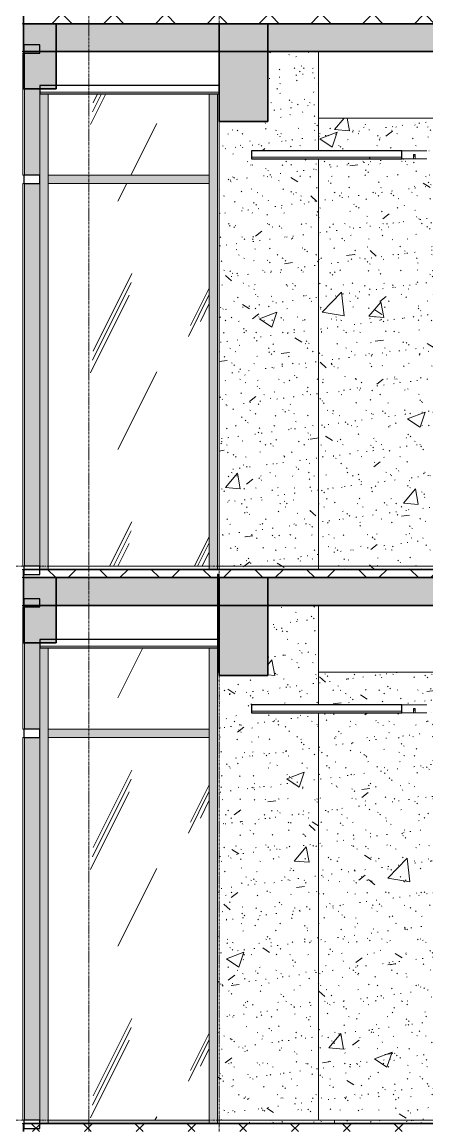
# Model space of a CAD drawing. Header units: millimetres. Extents: x 1240 to 198004, y -7796 to 35300.
# Drawn here: x 150554 to 153041, y 15765 to 22540 of the extents above; entities that cross this region are included whole.
import ezdxf

# ---------------------------------------------------------------- set-up
doc = ezdxf.new("R2010")
doc.units = ezdxf.units.MM
doc.linetypes.add('Centre', pattern=[31.75, 6.35, -4.7625, 15.875, -4.7625])
doc.linetypes.add('Grid Line', pattern=[22.225, 12.7, -3.175, 3.175, -3.175])
for name, color, linetype, lineweight in [('0-2', 50, 'Continuous', 5), ('A-CLNG', 13, 'Continuous', 9), ('A-CLNG-1', 13, 'Continuous', 25), ('A-CLNG-PATT-1', 13, 'Continuous', 9), ('A-FLOR', 192, 'Continuous', 9), ('A-FLOR-1', 10, 'Continuous', 35), ('A-FLOR-2', 7, 'Continuous', 9), ('A-FLOR-3', 192, 'Continuous', 35), ('A-FLOR-LEVL-2', 51, 'Centre', 9), ('A-FLOR-PATT-1', 7, 'Continuous', 9), ('A-FLOR-PATT-3', 8, 'Continuous', 9), ('A-GLAZ-CURT', 52, 'Continuous', 9), ('A-GLAZ-CURT-1', 52, 'Continuous', 18), ('A-GLAZ-CWMG', 51, 'Continuous', 9), ('A-GLAZ-CWMG-1', 51, 'Continuous', 25), ('A-WALL-PATT-4', 111, 'Continuous', 9), ('E-LITE-EQPM', 33, 'Continuous', 9), ('I-WALL', 2, 'Continuous', 9), ('I-WALL-2', 2, 'Continuous', 25), ('S-BEAM-1', 12, 'Continuous', 5), ('S-BEAM-2', 10, 'Continuous', 35), ('S-BEAM-3', 7, 'Continuous', 9), ('S-GRID-1', 1, 'Grid Line', 9)]:
    doc.layers.add(name, color=color, linetype=linetype, lineweight=lineweight)
pattern_1 = [(45, (196301.1, 0), (-159.099, 159.099), []), (135, (196301.1, 0), (-159.099, -159.099), [])]
pattern_2 = [(63.435, (1790.26, 104.33), (-0.001, 1524.001), [532.463, -2875.304]), (63.435, (266.26, 104.33), (-0.001, 1524.001), [532.463, -2875.304]), (63.435, (2519.8, 398.8), (-0.001, 1524.001), [532.463, -2875.304]), (63.435, (995.8, 398.8), (-0.001, 1524.001), [532.463, -2875.304]), (63.435, (2409.4, 294.83), (-0.001, 1524.001), [532.463, -2875.304]), (63.435, (885.4, 294.83), (-0.001, 1524.001), [532.463, -2875.304]), (63.435, (2296.8, 890.1), (-0.001, 1524.001), [258.8, -3148.965]), (63.435, (772.8, 890.1), (-0.001, 1524.001), [258.8, -3148.965]), (63.435, (2223.2, 797.95), (-0.001, 1524.001), [532.463, -2875.304]), (63.435, (699.2, 797.95), (-0.001, 1524.001), [532.463, -2875.304]), (63.435, (2236.2, 864.1), (-0.001, 1524.001), [532.463, -2875.304]), (63.435, (712.2, 864.1), (-0.001, 1524.001), [532.463, -2875.304]), (63.435, (1621.35, 573.94), (-0.001, 1524.001), [532.463, -2875.304]), (63.435, (97.35, 573.94), (-0.001, 1524.001), [532.463, -2875.304]), (63.435, (1634.34, 651.9), (-0.001, 1524.001), [532.463, -2875.304]), (63.435, (110.34, 651.9), (-0.001, 1524.001), [532.463, -2875.304]), (63.435, (1637.84, 708.1), (-0.001, 1524.001), [532.463, -2875.304]), (63.435, (113.84, 708.1), (-0.001, 1524.001), [532.463, -2875.304])]
pattern_3 = [(50, (196301.1, 0), (1093.104, -95.634), [114.3, -1257.3]), (355, (196301.1, 0), (-211.457, 1146.34), [91.44, -1005.84]), (100.451, (196392.2, -8), (881.656, 1050.7), [97.14, -1068.54]), (46.184, (196301.1, 304.8), (1626.475, -252.257), [171.45, -1885.95]), (96.636, (196436.6, 283.8), (1424.416, 1484.565), [145.71, -1602.81]), (351.184, (196301.1, 304.8), (1424.43, 1484.55), [137.16, -1508.76]), (21, (196453.5, 228.6), (909.686, -613.591), [114.3, -1257.3]), (326, (196453.5, 228.6), (370.812, 1105.13), [91.44, -1005.84]), (71.451, (196529.3, 177.5), (1280.503, 491.528), [97.14, -1068.54]), (37.5, (196301.1, 0), (18.5313, 507.3303), [50.292, -943.356, 50.292, -970.788, -1009.65]), (37.5, (196301.1, 0), (18.5313, 507.3303), [-2014.728, 50.292, -959.358]), (7.5, (196301.1, 0), (400.918, 601.0836), [50.292, -531.876, 50.292, -920.496, -384.81]), (7.5, (196301.1, 0), (400.918, 601.0836), [-1552.956, 50.292, -334.518]), (327.5, (195961.25, 0), (813.545, -34.3737), [50.292, -330.708, 50.292, -1138.428, -1577.34]), (327.5, (195961.25, 0), (813.545, -34.3737), [-1569.72, 50.292, -1527.048]), (317.5, (195808.85, 0), (888.775, 152.56), [50.292, -445.008, 50.292, -739.14, -1120.14]), (317.5, (195808.85, 0), (888.775, 152.56), [-1284.732, 50.292, -1069.848])]
pattern_4 = [(37.5, (196301.1, 0), (-4.79953, 146.8239), [5.029, -110.795, 5.029, -124.511, -123.825]), (37.5, (196301.1, 0), (-4.79953, 146.8239), [-245.364, 5.029, -118.796]), (7.5, (196301.1, 0), (134.8574, 215.0472), [5.029, -57.455, 5.029, -99.365, -40.005]), (7.5, (196301.1, 0), (134.8574, 215.0472), [-166.878, 5.029, -34.976]), (327.5, (196207.37, 0), (237.29776, 0.4316), [5.029, -33.071, 5.029, -132.131, -179.07]), (327.5, (196207.37, 0), (237.29776, 0.4316), [-175.26, 5.029, -174.041]), (317.5, (196207.37, 0), (229.0671, 66.8792), [5.029, -14.021, 5.029, -84.887, -102.87]), (317.5, (196207.37, 0), (229.0671, 66.8792), [-108.966, 5.029, -97.841])]
pattern_5 = [(0, (196301.1, 0), (1219.2, 304.8), [50.292, -864.108, 50.292, -864.108, -4876.8]), (0, (196301.1, 0), (1219.2, 304.8), [-1828.8, 50.292, -1778.508, 50.292, -864.108, -2133.6]), (0, (196301.1, 0), (1219.2, 304.8), [-4572, 50.292, -559.308, 50.292, -1473.708]), (120, (196758.3, 152.4), (-873.5645, 903.4582), [50.292, -864.108, 50.292, -864.108, -4876.8]), (120, (196758.3, 152.4), (-873.5645, 903.4582), [-1828.8, 50.292, -1778.508, 50.292, -864.108, -2133.6]), (120, (196758.3, 152.4), (-873.5645, 903.4582), [-4572, 50.292, -559.308, 50.292, -1473.708]), (240, (196910.7, 762), (-345.6355, -1208.2582), [50.292, -864.108, 50.292, -864.108, -4876.8]), (240, (196910.7, 762), (-345.6355, -1208.2582), [-1828.8, 50.292, -1778.508, 50.292, -864.108, -2133.6]), (240, (196910.7, 762), (-345.6355, -1208.2582), [-4572, 50.292, -559.308, 50.292, -1473.708])]

# ---------------------------------------------------------------- blocks, each defined once
blk = doc.blocks.new('NCV_TKTC_KET CAU_rvt-2-TKCS_MẶT ĐỨNG NỘI KHU 2')
at = {"layer": 'A-FLOR-PATT-1'}
for points in [[(-26936.9, 22360), (-26936.9, 22530), (-45737.4, 22530), (-45737.4, 22360), (-27379.4, 22360)], [(-26936.9, 18960), (-26936.9, 19130), (-45737.4, 19130), (-45737.4, 18960), (-27379.4, 18960)]]:
    blk.add_hatch(color=256, dxfattribs=at).paths.add_polyline_path(points)
at = {"layer": 'S-BEAM-1'}
for points in [[(-45537.4, 22130), (-45537.4, 22530), (-45737.4, 22530), (-45737.4, 22130)], [(-44536.9, 21930), (-44236.9, 21930), (-44236.9, 22530), (-44536.9, 22530)], [(-45737.4, 18730), (-45537.4, 18730), (-45537.4, 19130), (-45737.4, 19130), (-45737.4, 18956)], [(-44236.9, 18530), (-44236.9, 19130), (-44536.9, 19130), (-44536.9, 18530)]]:
    blk.add_hatch(color=256, dxfattribs=at).paths.add_polyline_path(points)
at = {"layer": 'A-FLOR-1'}
for p, q in [((-26936.9, 22530), (-45737.4, 22530)), ((-45737.4, 22530), (-45737.4, 22360)), ((-45737.4, 22360), (-26936.9, 22360)), ((-26936.9, 19130), (-45737.4, 19130)), ((-45737.4, 19130), (-45737.4, 18960)), ((-45737.4, 18960), (-26936.9, 18960))]:
    blk.add_line(p, q, dxfattribs=at)
at = {"layer": 'A-FLOR-2'}
for p, q in [((-45747, 22530), (-45737.4, 22530)), ((-45737.4, 22360), (-45747, 22360)), ((-45747, 19130), (-45737.4, 19130)), ((-45737.4, 18960), (-45747, 18960))]:
    blk.add_line(p, q, dxfattribs=at)
at = {"layer": 'S-BEAM-2'}
for p, q in [((-45537.4, 22530), (-45737.4, 22530)), ((-45737.4, 22530), (-45737.4, 22130)), ((-45537.4, 22130), (-45537.4, 22530)), ((-44236.9, 22530), (-44536.9, 22530)), ((-44536.9, 22530), (-44536.9, 21930)), ((-44236.9, 21930), (-44236.9, 22530)), ((-45737.4, 22130), (-45537.4, 22130)), ((-44536.9, 21930), (-44236.9, 21930)), ((-45537.4, 19130), (-45737.4, 19130)), ((-45737.4, 19130), (-45737.4, 18730)), ((-45537.4, 18730), (-45537.4, 19130)), ((-44236.9, 19130), (-44536.9, 19130)), ((-44536.9, 19130), (-44536.9, 18530)), ((-44236.9, 18530), (-44236.9, 19130)), ((-45737.4, 18730), (-45537.4, 18730)), ((-44536.9, 18530), (-44236.9, 18530))]:
    blk.add_line(p, q, dxfattribs=at)
at = {"layer": 'S-BEAM-3'}
for p, q in [((-40546.9, 21950), (-43926.9, 21950)), ((-40546.9, 18550), (-43926.9, 18550))]:
    blk.add_line(p, q, dxfattribs=at)
blk = doc.blocks.new('System Panel - Glazed-1838995-TKCS_MẶT ĐỨNG NỘI KHU 2')
at = {"layer": 'A-GLAZ-CURT-1'}
for p, q in [((-45731, 7950), (-45743, 7950)), ((-45743, 7950), (-45743, 5600)), ((-45731, 5600), (-45731, 7950)), ((-45743, 5600), (-45731, 5600))]:
    blk.add_line(p, q, dxfattribs=at)
blk = doc.blocks.new('System Panel - Glazed-1838997-TKCS_MẶT ĐỨNG NỘI KHU 2')
at = {"layer": 'A-GLAZ-CURT-1'}
for p, q in [((-45731, 8750), (-45743, 8750)), ((-45743, 8750), (-45743, 8000)), ((-45731, 8000), (-45731, 8750)), ((-45743, 8000), (-45731, 8000))]:
    blk.add_line(p, q, dxfattribs=at)
blk = doc.blocks.new('Rectangular Mullion - 50 x 100mm-1838988-TKCS_MẶT ĐỨNG NỘI KHU 2')
at = {"layer": 'A-GLAZ-CWMG-1'}
for p, q in [((-45637, 8800), (-45737, 8800)), ((-45737, 8800), (-45737, 8750)), ((-45737, 8750), (-45637, 8750)), ((-45637, 8750), (-45637, 8800))]:
    blk.add_line(p, q, dxfattribs=at)
blk = doc.blocks.new('Rectangular Mullion - 50 x 100mm-1838989-TKCS_MẶT ĐỨNG NỘI KHU 2')
at = {"layer": 'A-GLAZ-CWMG-1'}
for p, q in [((-45637, 9000), (-45737, 9000)), ((-45737, 9000), (-45737, 8950)), ((-45737, 8950), (-45637, 8950)), ((-45637, 8950), (-45637, 9000))]:
    blk.add_line(p, q, dxfattribs=at)
blk = doc.blocks.new('Rectangular Mullion - 50 x 100mm-1838991-TKCS_MẶT ĐỨNG NỘI KHU 2')
at = {"layer": 'A-GLAZ-CWMG-1'}
for p, q in [((-45637, 8000), (-45737, 8000)), ((-45737, 8000), (-45737, 7950)), ((-45637, 7950), (-45637, 8000)), ((-45737, 7950), (-45637, 7950))]:
    blk.add_line(p, q, dxfattribs=at)
blk = doc.blocks.new('Rectangular Mullion - 50 x 100mm-V376-TKCS_MẶT ĐỨNG NỘI KHU 2')
at = {"layer": 'A-GLAZ-CWMG'}
blk.add_hatch(color=256, dxfattribs=at).paths.add_polyline_path([(-45637, 9000), (-45637, 11350), (-45731, 11350), (-45731, 9000)])
blk.add_line((-45637, 11350), (-45637, 9000), dxfattribs=at)
blk = doc.blocks.new('Rectangular Mullion - 50 x 100mm-1838994-TKCS_MẶT ĐỨNG NỘI KHU 2')
at = {"layer": 'A-GLAZ-CWMG'}
blk.add_hatch(color=256, dxfattribs=at).paths.add_polyline_path([(-45637, 8000), (-45637.4, 8530), (-45731, 8530), (-45731, 8000), (-45637.4, 8000)])
blk.add_line((-45637, 8500), (-45637, 8000), dxfattribs=at)
blk = doc.blocks.new('System Panel - Glazed-V434-TKCS_MẶT ĐỨNG NỘI KHU 2')
at = {"layer": 'A-GLAZ-CURT'}
h = blk.add_hatch(dxfattribs=at)
h.set_pattern_fill('FP_36', color=256, style=0, pattern_type=2)
h.set_pattern_definition(pattern_2)
h.paths.add_polyline_path([(-44596.9, 15800), (-44596.9, 18150), (-45587.4, 18150), (-45587.4, 15800), (-45293.3, 15800)])
blk = doc.blocks.new('System Panel - Glazed-V435-TKCS_MẶT ĐỨNG NỘI KHU 2')
at = {"layer": 'A-GLAZ-CURT'}
h = blk.add_hatch(dxfattribs=at)
h.set_pattern_fill('FP_36', color=256, style=0, pattern_type=2)
h.set_pattern_definition(pattern_2)
h.paths.add_polyline_path([(-44596.9, 18200), (-44596.9, 18700), (-45587.4, 18700), (-45587.4, 18200), (-45293.3, 18200)])
blk = doc.blocks.new('Rectangular Mullion - 50 x 100mm-1903586-TKCS_MẶT ĐỨNG NỘI KHU 2')
at = {"layer": 'A-GLAZ-CWMG'}
blk.add_hatch(color=256, dxfattribs=at).paths.add_polyline_path([(-45587.4, 8980), (-44596.9, 8980), (-44596.9, 9000), (-45587.4, 9000)])
for p, q in [((-45587.4, 8980), (-45587.4, 9000)), ((-45587.4, 9000), (-44596.9, 9000)), ((-44596.9, 9000), (-44596.9, 8980))]:
    blk.add_line(p, q, dxfattribs=at)
blk = doc.blocks.new('Rectangular Mullion - 50 x 100mm-V377-TKCS_MẶT ĐỨNG NỘI KHU 2')
at = {"layer": 'A-GLAZ-CWMG'}
blk.add_hatch(color=256, dxfattribs=at).paths.add_polyline_path([(-45637, 8980), (-45587.4, 8980), (-45587.4, 11375), (-45637, 11375), (-45637, 9000)])
blk.add_line((-45587.4, 11375), (-45587.4, 8980), dxfattribs=at)
blk = doc.blocks.new('Rectangular Mullion - 50 x 100mm-V378-TKCS_MẶT ĐỨNG NỘI KHU 2')
at = {"layer": 'A-GLAZ-CWMG'}
blk.add_hatch(color=256, dxfattribs=at).paths.add_polyline_path([(-45587.4, 11375), (-45587.4, 11900), (-45637, 11900), (-45637, 11375)])
blk.add_line((-45587.4, 11900), (-45587.4, 11375), dxfattribs=at)
blk = doc.blocks.new('Rectangular Mullion - 50 x 100mm-V379-TKCS_MẶT ĐỨNG NỘI KHU 2')
at = {"layer": 'A-GLAZ-CWMG'}
blk.add_hatch(color=256, dxfattribs=at).paths.add_polyline_path([(-44546.9, 11375), (-44546.9, 11900), (-44596.9, 11900), (-44596.9, 11375)])
blk.add_line((-44596.9, 11375), (-44596.9, 11900), dxfattribs=at)
blk = doc.blocks.new('Rectangular Mullion - 50 x 100mm-V380-TKCS_MẶT ĐỨNG NỘI KHU 2')
at = {"layer": 'A-GLAZ-CWMG'}
blk.add_hatch(color=256, dxfattribs=at).paths.add_polyline_path([(-44596.9, 8980), (-44546.9, 8980), (-44546.9, 11375), (-44596.9, 11375), (-44596.9, 9000)])
blk.add_line((-44596.9, 8980), (-44596.9, 11375), dxfattribs=at)
blk = doc.blocks.new('Rectangular Mullion - 50 x 100mm-1903587-TKCS_MẶT ĐỨNG NỘI KHU 2')
at = {"layer": 'A-GLAZ-CWMG'}
blk.add_hatch(color=256, dxfattribs=at).paths.add_polyline_path([(-45587.4, 11350), (-44596.9, 11350), (-44596.9, 11400), (-45587.4, 11400)])
for p, q in [((-45587.4, 11350), (-45587.4, 11400)), ((-44596.9, 11400), (-45587.4, 11400)), ((-44596.9, 11400), (-44596.9, 11350)), ((-44596.9, 11350), (-45587.4, 11350))]:
    blk.add_line(p, q, dxfattribs=at)
blk = doc.blocks.new('LIC_06-ĐÈN LED TRÒN DOWNLIGHT_ P_18W - LIC_06-ĐÈN LED TRÒN DOWNLIGHT_ P_18W - ÁNH SÁNG 6000K-1339139-TKCS_MẶT ĐỨNG NỘI KHU 2')
at = {"layer": 'E-LITE-EQPM'}
for p, q in [((-34532.4, 8128), (-34542.4, 8128)), ((-34532.4, 8128), (-34542.4, 8128)), ((-34542.4, 8127.4), (-34542.4, 8127.9)), ((-34542.4, 8127.2), (-34542.4, 8127.4)), ((-34542.4, 8119), (-34542.4, 8127.2)), ((-34532.4, 8127.2), (-34542.4, 8127.2)), ((-34542.4, 8116), (-34542.4, 8119)), ((-34532.4, 8119), (-34542.4, 8119)), ((-34542.4, 8100), (-34542.4, 8116)), ((-34532.4, 8116), (-34542.4, 8116)), ((-34532.4, 8100), (-34542.4, 8100)), ((-34532.4, 8127.9), (-34532.4, 8127.4)), ((-34532.4, 8127.4), (-34532.4, 8127.2)), ((-34532.4, 8127.2), (-34532.4, 8119)), ((-34532.4, 8119), (-34532.4, 8116)), ((-34532.4, 8116), (-34532.4, 8100))]:
    blk.add_line(p, q, dxfattribs=at)
blk = doc.blocks.new('System Panel - Glazed-V488-TKCS_MẶT ĐỨNG NỘI KHU 2')
at = {"layer": 'A-GLAZ-CURT'}
h = blk.add_hatch(dxfattribs=at)
h.set_pattern_fill('FP_36', color=256, style=0, pattern_type=2)
h.set_pattern_definition(pattern_2)
h.paths.add_polyline_path([(-44596.9, 19200), (-44596.9, 21550), (-45587.4, 21550), (-45587.4, 19200), (-45293.3, 19200)])
blk.add_line((-45587.4, 19200), (-44596.9, 19200), dxfattribs=at)
blk = doc.blocks.new('System Panel - Glazed-V489-TKCS_MẶT ĐỨNG NỘI KHU 2')
at = {"layer": 'A-GLAZ-CURT'}
h = blk.add_hatch(dxfattribs=at)
h.set_pattern_fill('FP_43', color=256, style=0, pattern_type=2)
h.set_pattern_definition([(63.435, (1790.26, 104.33), (-0.001, 1524.001), [532.463, -2875.304]), (63.435, (266.26, 104.33), (-0.001, 1524.001), [532.463, -2875.304]), (63.435, (2519.8, 398.8), (-0.001, 1524.001), [532.463, -2875.304]), (63.435, (995.8, 398.8), (-0.001, 1524.001), [532.463, -2875.304]), (63.435, (2409.4, 294.83), (-0.001, 1524.001), [532.463, -2875.304]), (63.435, (885.4, 294.83), (-0.001, 1524.001), [532.463, -2875.304]), (63.435, (2296.8, 890.1), (-0.001, 1524.001), [258.8, -3148.965]), (63.435, (772.8, 890.1), (-0.001, 1524.001), [258.8, -3148.965]), (63.435, (2223.2, 797.95), (-0.001, 1524.001), [532.463, -2875.304]), (63.435, (699.2, 797.95), (-0.001, 1524.001), [532.463, -2875.304]), (63.435, (2236.2, 864.1), (-0.001, 1524.001), [532.463, -2875.304]), (63.435, (712.2, 864.1), (-0.001, 1524.001), [532.463, -2875.304]), (63.435, (1621.35, 573.94), (-0.001, 1524.001), [532.463, -2875.304]), (63.435, (97.35, 573.94), (-0.001, 1524.001), [532.463, -2875.304]), (63.435, (1634.34, 651.9), (-0.001, 1524.001), [532.463, -2875.304]), (63.435, (110.34, 651.9), (-0.001, 1524.001), [532.463, -2875.304]), (63.435, (1637.84, 708.1), (-0.001, 1524.001), [532.463, -2875.304]), (63.435, (113.84, 708.1), (-0.001, 1524.001), [532.463, -2875.304])])
h.paths.add_polyline_path([(-44596.9, 21600), (-44596.9, 22100), (-45587.4, 22100), (-45587.4, 21600), (-45293.3, 21600)])
blk = doc.blocks.new('Rectangular Mullion - 50 x 100mm-1901972-TKCS_MẶT ĐỨNG NỘI KHU 2')
at = {"layer": 'A-GLAZ-CWMG'}
blk.add_hatch(color=256, dxfattribs=at).paths.add_polyline_path([(-44546.9, 7975), (-44546.9, 8500), (-44596.9, 8500), (-44596.9, 7975)])
for p, q in [((-44596.9, 7975), (-44596.9, 8500)), ((-44546.9, 7975), (-44546.9, 8500))]:
    blk.add_line(p, q, dxfattribs=at)
blk = doc.blocks.new('Rectangular Mullion - 50 x 100mm-1286811-TKCS_MẶT ĐỨNG NỘI KHU 2')
at = {"layer": 'A-GLAZ-CWMG'}
blk.add_hatch(color=256, dxfattribs=at).paths.add_polyline_path([(-44546.9, 5580), (-44546.9, 7975), (-44596.9, 7975), (-44596.9, 5580)])
for p, q in [((-44596.9, 5580), (-44596.9, 7975)), ((-44546.9, 5580), (-44546.9, 7975))]:
    blk.add_line(p, q, dxfattribs=at)

msp = doc.modelspace()

# ---------------------------------------------------------------- hatches: boundary and pattern name
at = {"layer": 'A-CLNG-PATT-1'}
h = msp.add_hatch(dxfattribs=at)
h.set_pattern_fill('FP_45', color=256, style=0, pattern_type=2)
h.set_pattern_definition(pattern_5)
h.paths.add_polyline_path([(168921.7, 21700), (169164.2, 21700), (169164.2, 21710), (161841.2, 21710), (161841.2, 21700), (167642.1, 21700)])
h.paths.add_polyline_path([(153041.2, 21700), (155086.3, 21700), (155086.3, 21710), (153041.2, 21710)])
h.paths.add_polyline_path([(152287.3, 21700), (152886.3, 21700), (152886.3, 21710), (151964.1, 21710), (151964.1, 21700)])
h.paths.add_polyline_path([(155241.2, 21700), (157286.3, 21700), (157286.3, 21710), (155241.2, 21710)])
h.paths.add_polyline_path([(157441.2, 21700), (159486.3, 21700), (159486.3, 21710), (157441.2, 21710)])
h.paths.add_polyline_path([(161564.2, 21700), (161686.3, 21700), (161686.3, 21710), (159641.2, 21710), (159641.2, 21700), (161244.3, 21700)])
h = msp.add_hatch(dxfattribs=at)
h.set_pattern_fill('FP_45', color=256, style=0, pattern_type=2)
h.set_pattern_definition(pattern_5)
h.paths.add_polyline_path([(151964.1, 18300), (152886.3, 18300), (152886.3, 18310), (151964.1, 18310)])
h.paths.add_polyline_path([(169164.2, 18300), (169164.2, 18310), (161841.2, 18310), (161841.2, 18300), (168921.7, 18300)])
h.paths.add_polyline_path([(155086.3, 18300), (155086.3, 18310), (153041.2, 18310), (153041.2, 18300), (154846.5, 18300)])
h.paths.add_polyline_path([(155241.2, 18300), (157286.3, 18300), (157286.3, 18310), (155241.2, 18310)])
h.paths.add_polyline_path([(157441.2, 18300), (159486.3, 18300), (159486.3, 18310), (157441.2, 18310)])
h.paths.add_polyline_path([(159641.2, 18300), (161686.3, 18300), (161686.3, 18310), (159641.2, 18310)])
at = {"layer": 'A-FLOR-PATT-3'}
h = msp.add_hatch(dxfattribs=at)
h.set_pattern_fill('FP_42', color=256, style=0, pattern_type=2)
h.set_pattern_definition(pattern_1)
h.paths.add_polyline_path([(169164.2, 22530), (169164.2, 22580), (150563.7, 22580), (150563.7, 22530), (168921.7, 22530)])
h = msp.add_hatch(dxfattribs=at)
h.set_pattern_fill('FP_42', color=256, style=0, pattern_type=2)
h.set_pattern_definition(pattern_1)
h.paths.add_polyline_path([(169164.2, 19130), (169164.2, 19180), (150563.7, 19180), (150563.7, 19130), (168921.7, 19130)])
h = msp.add_hatch(dxfattribs=at)
h.set_pattern_fill('FP_42', color=256, style=0, pattern_type=2)
h.set_pattern_definition(pattern_1)
h.paths.add_polyline_path([(169164.2, 15730), (169164.2, 15780), (150563.7, 15780), (150563.7, 15730), (168921.7, 15730)])
at = {"layer": 'A-WALL-PATT-4'}
h = msp.add_hatch(dxfattribs=at)
h.set_pattern_fill('FP_38', color=256, style=0, pattern_type=2)
h.set_pattern_definition(pattern_3)
h.paths.add_polyline_path([(152287.3, 19200), (152364.2, 19200), (152364.2, 21700), (151964.1, 21700), (151964.1, 21750), (152364.2, 21750), (152364.2, 22360), (152064.2, 22360), (152064.2, 21930), (151764.2, 21930), (151764.2, 19200)])
h.paths.add_polyline_path([(151764.2, 22580), (152364.2, 22580), (152364.2, 22600), (151764.2, 22600)])
h = msp.add_hatch(dxfattribs=at)
h.set_pattern_fill('FP_39', color=256, style=0, pattern_type=2)
h.set_pattern_definition(pattern_4)
h.paths.add_polyline_path([(152287.3, 19200), (152364.2, 19200), (152364.2, 21700), (151964.1, 21700), (151964.1, 21750), (152364.2, 21750), (152364.2, 22360), (152064.2, 22360), (152064.2, 21930), (151764.2, 21930), (151764.2, 19200)])
h.paths.add_polyline_path([(151764.2, 22580), (152364.2, 22580), (152364.2, 22600), (151764.2, 22600)])
h = msp.add_hatch(dxfattribs=at)
h.set_pattern_fill('FP_38', color=256, style=0, pattern_type=2)
h.set_pattern_definition(pattern_3)
h.paths.add_polyline_path([(152364.2, 19200), (152374.2, 19200), (152374.2, 21700), (152364.2, 21700), (152364.2, 21223.7)])
h.paths.add_polyline_path([(152374.2, 21750), (152374.2, 22360), (152364.2, 22360), (152364.2, 21750)])
h.paths.add_polyline_path([(152364.2, 22580), (152374.2, 22580), (152374.2, 22600), (152364.2, 22600)])
h = msp.add_hatch(dxfattribs=at)
h.set_pattern_fill('FP_39', color=256, style=0, pattern_type=2)
h.set_pattern_definition(pattern_4)
h.paths.add_polyline_path([(152364.2, 19200), (152374.2, 19200), (152374.2, 21700), (152364.2, 21700), (152364.2, 21223.7)])
h.paths.add_polyline_path([(152374.2, 21750), (152374.2, 22360), (152364.2, 22360), (152364.2, 21750)])
h.paths.add_polyline_path([(152364.2, 22580), (152374.2, 22580), (152374.2, 22600), (152364.2, 22600)])
h = msp.add_hatch(dxfattribs=at)
h.set_pattern_fill('FP_40', color=256, style=0, pattern_type=2)
h.set_pattern_definition(pattern_3)
h.paths.add_polyline_path([(154846.5, 19200), (155754.2, 19200), (155754.2, 21700), (155241.2, 21700), (155241.2, 21750), (155754.2, 21750), (155754.2, 21950), (152374.2, 21950), (152374.2, 21750), (152886.3, 21750), (152886.3, 21700), (152374.2, 21700), (152374.2, 19200)])
h.paths.add_polyline_path([(153036.6, 21700), (152886.3, 21700), (152886.3, 21750), (153041.1, 21750), (153041.1, 21700)])
h.paths.add_polyline_path([(154859.5, 21700), (153041.2, 21700), (153041.2, 21750), (155086.3, 21750), (155086.3, 21700)])
h.paths.add_polyline_path([(155090.9, 21700), (155086.3, 21700), (155086.3, 21750), (155241.1, 21750), (155241.1, 21700), (155099.7, 21700)])
h.paths.add_polyline_path([(152374.2, 22580), (155754.2, 22580), (155754.2, 22600), (152374.2, 22600)])
h = msp.add_hatch(dxfattribs=at)
h.set_pattern_fill('FP_41', color=256, style=0, pattern_type=2)
h.set_pattern_definition(pattern_4)
h.paths.add_polyline_path([(154846.5, 19200), (155754.2, 19200), (155754.2, 21700), (155241.2, 21700), (155241.2, 21750), (155754.2, 21750), (155754.2, 21950), (152374.2, 21950), (152374.2, 21750), (152886.3, 21750), (152886.3, 21700), (152374.2, 21700), (152374.2, 19200)])
h.paths.add_polyline_path([(153036.6, 21700), (152886.3, 21700), (152886.3, 21750), (153041.1, 21750), (153041.1, 21700)])
h.paths.add_polyline_path([(154859.5, 21700), (153041.2, 21700), (153041.2, 21750), (155086.3, 21750), (155086.3, 21700)])
h.paths.add_polyline_path([(155090.9, 21700), (155086.3, 21700), (155086.3, 21750), (155241.1, 21750), (155241.1, 21700), (155099.7, 21700)])
h.paths.add_polyline_path([(152374.2, 22580), (155754.2, 22580), (155754.2, 22600), (152374.2, 22600)])
h = msp.add_hatch(dxfattribs=at)
h.set_pattern_fill('FP_38', color=256, style=0, pattern_type=2)
h.set_pattern_definition(pattern_3)
h.paths.add_polyline_path([(152287.3, 15800), (152364.2, 15800), (152364.2, 18300), (151964.1, 18300), (151964.1, 18350), (152364.2, 18350), (152364.2, 18960), (152064.2, 18960), (152064.2, 18530), (151764.2, 18530), (151764.2, 15800)])
h.paths.add_polyline_path([(151764.2, 19180), (152364.2, 19180), (152364.2, 19200), (151764.2, 19200)])
h = msp.add_hatch(dxfattribs=at)
h.set_pattern_fill('FP_39', color=256, style=0, pattern_type=2)
h.set_pattern_definition(pattern_4)
h.paths.add_polyline_path([(152287.3, 15800), (152364.2, 15800), (152364.2, 18300), (151964.1, 18300), (151964.1, 18350), (152364.2, 18350), (152364.2, 18960), (152064.2, 18960), (152064.2, 18530), (151764.2, 18530), (151764.2, 15800)])
h.paths.add_polyline_path([(151764.2, 19180), (152364.2, 19180), (152364.2, 19200), (151764.2, 19200)])
h = msp.add_hatch(dxfattribs=at)
h.set_pattern_fill('FP_38', color=256, style=0, pattern_type=2)
h.set_pattern_definition(pattern_3)
h.paths.add_polyline_path([(152364.2, 15800), (152374.2, 15800), (152374.2, 18300), (152364.2, 18300), (152364.2, 16688.3)])
h.paths.add_polyline_path([(152374.2, 18350), (152374.2, 18960), (152364.2, 18960), (152364.2, 18350)])
h.paths.add_polyline_path([(152364.2, 19180), (152374.2, 19180), (152374.2, 19200), (152364.2, 19200)])
h = msp.add_hatch(dxfattribs=at)
h.set_pattern_fill('FP_39', color=256, style=0, pattern_type=2)
h.set_pattern_definition(pattern_4)
h.paths.add_polyline_path([(152364.2, 15800), (152374.2, 15800), (152374.2, 18300), (152364.2, 18300), (152364.2, 16688.3)])
h.paths.add_polyline_path([(152374.2, 18350), (152374.2, 18960), (152364.2, 18960), (152364.2, 18350)])
h.paths.add_polyline_path([(152364.2, 19180), (152374.2, 19180), (152374.2, 19200), (152364.2, 19200)])
h = msp.add_hatch(dxfattribs=at)
h.set_pattern_fill('FP_40', color=256, style=0, pattern_type=2)
h.set_pattern_definition(pattern_3)
h.paths.add_polyline_path([(152464.1, 15800), (155754.2, 15800), (155754.2, 18300), (155241.2, 18300), (155241.2, 18350), (155754.2, 18350), (155754.2, 18550), (152374.2, 18550), (152374.2, 18350), (152886.3, 18350), (152886.3, 18300), (152374.2, 18300), (152374.2, 15800)])
h.paths.add_polyline_path([(152912.1, 18300), (152886.3, 18300), (152886.3, 18350), (153041.1, 18350), (153041.1, 18300), (152927.6, 18300)])
h.paths.add_polyline_path([(154859.5, 18300), (153041.2, 18300), (153041.2, 18350), (155086.3, 18350), (155086.3, 18300)])
h.paths.add_polyline_path([(155090.9, 18300), (155086.3, 18300), (155086.3, 18350), (155241.1, 18350), (155241.1, 18300), (155099.7, 18300)])
h.paths.add_polyline_path([(152374.2, 19180), (155754.2, 19180), (155754.2, 19200), (152374.2, 19200)])
h = msp.add_hatch(dxfattribs=at)
h.set_pattern_fill('FP_41', color=256, style=0, pattern_type=2)
h.set_pattern_definition(pattern_4)
h.paths.add_polyline_path([(152464.1, 15800), (155754.2, 15800), (155754.2, 18300), (155241.2, 18300), (155241.2, 18350), (155754.2, 18350), (155754.2, 18550), (152374.2, 18550), (152374.2, 18350), (152886.3, 18350), (152886.3, 18300), (152374.2, 18300), (152374.2, 15800)])
h.paths.add_polyline_path([(152912.1, 18300), (152886.3, 18300), (152886.3, 18350), (153041.1, 18350), (153041.1, 18300), (152927.6, 18300)])
h.paths.add_polyline_path([(154859.5, 18300), (153041.2, 18300), (153041.2, 18350), (155086.3, 18350), (155086.3, 18300)])
h.paths.add_polyline_path([(155090.9, 18300), (155086.3, 18300), (155086.3, 18350), (155241.1, 18350), (155241.1, 18300), (155099.7, 18300)])
h.paths.add_polyline_path([(152374.2, 19180), (155754.2, 19180), (155754.2, 19200), (152374.2, 19200)])
h = msp.add_hatch(dxfattribs=at)
h.set_pattern_fill('FP_38', color=256, style=0, pattern_type=2)
h.set_pattern_definition(pattern_3)
h.paths.add_polyline_path([(151760.2, 15780), (151764.2, 15780), (151764.2, 18550), (151754.2, 18550), (151754.2, 15780)])
h = msp.add_hatch(dxfattribs=at)
h.set_pattern_fill('FP_39', color=256, style=0, pattern_type=2)
h.set_pattern_definition(pattern_4)
h.paths.add_polyline_path([(151760.2, 15780), (151764.2, 15780), (151764.2, 18550), (151754.2, 18550), (151754.2, 15780)])
h = msp.add_hatch(dxfattribs=at)
h.set_pattern_fill('FP_38', color=256, style=0, pattern_type=2)
h.set_pattern_definition(pattern_3)
h.paths.add_polyline_path([(151764.2, 12400), (152464.1, 12400), (152464.1, 14900), (151964.1, 14900), (151964.1, 14950), (152464.1, 14950), (152464.1, 15560), (152064.2, 15560), (152064.2, 15130), (151764.2, 15130), (151764.2, 14420.6)])
h.paths.add_polyline_path([(152184.1, 15780), (152464.1, 15780), (152464.1, 15800), (151764.2, 15800), (151764.2, 15780)])
h = msp.add_hatch(dxfattribs=at)
h.set_pattern_fill('FP_39', color=256, style=0, pattern_type=2)
h.set_pattern_definition(pattern_4)
h.paths.add_polyline_path([(151764.2, 12400), (152464.1, 12400), (152464.1, 14900), (151964.1, 14900), (151964.1, 14950), (152464.1, 14950), (152464.1, 15560), (152064.2, 15560), (152064.2, 15130), (151764.2, 15130), (151764.2, 14420.6)])
h.paths.add_polyline_path([(152184.1, 15780), (152464.1, 15780), (152464.1, 15800), (151764.2, 15800), (151764.2, 15780)])
h = msp.add_hatch(dxfattribs=at)
h.set_pattern_fill('FP_38', color=256, style=0, pattern_type=2)
h.set_pattern_definition(pattern_3)
h.paths.add_polyline_path([(152464.1, 12400), (152474.1, 12400), (152474.1, 14900), (152464.1, 14900), (152464.1, 14420.6)])
h.paths.add_polyline_path([(152474.1, 14950), (152474.1, 15560), (152464.1, 15560), (152464.1, 14950)])
h.paths.add_polyline_path([(152464.1, 15780), (152474.1, 15780), (152474.1, 15800), (152464.1, 15800)])
h = msp.add_hatch(dxfattribs=at)
h.set_pattern_fill('FP_39', color=256, style=0, pattern_type=2)
h.set_pattern_definition(pattern_4)
h.paths.add_polyline_path([(152464.1, 12400), (152474.1, 12400), (152474.1, 14900), (152464.1, 14900), (152464.1, 14420.6)])
h.paths.add_polyline_path([(152474.1, 14950), (152474.1, 15560), (152464.1, 15560), (152464.1, 14950)])
h.paths.add_polyline_path([(152464.1, 15780), (152474.1, 15780), (152474.1, 15800), (152464.1, 15800)])
h = msp.add_hatch(dxfattribs=at)
h.set_pattern_fill('FP_40', color=256, style=0, pattern_type=2)
h.set_pattern_definition(pattern_3)
h.paths.add_polyline_path([(155754.2, 12400), (155754.2, 14900), (155241.2, 14900), (155241.2, 14950), (155754.2, 14950), (155754.2, 15150), (152474.1, 15150), (152474.1, 14950), (152886.3, 14950), (152886.3, 14900), (152474.1, 14900), (152474.1, 12400), (154846.5, 12400)])
h.paths.add_polyline_path([(153036.6, 14900), (152886.3, 14900), (152886.3, 14950), (153041.1, 14950), (153041.1, 14900)])
h.paths.add_polyline_path([(155086.3, 14900), (153041.2, 14900), (153041.2, 14950), (155086.3, 14950), (155086.3, 14910)])
h.paths.add_polyline_path([(155090.9, 14900), (155086.3, 14900), (155086.3, 14950), (155241.1, 14950), (155241.1, 14900), (155099.7, 14900)])
h.paths.add_polyline_path([(153566.9, 15780), (155754.2, 15780), (155754.2, 15800), (152474.1, 15800), (152474.1, 15780)])
h = msp.add_hatch(dxfattribs=at)
h.set_pattern_fill('FP_41', color=256, style=0, pattern_type=2)
h.set_pattern_definition(pattern_4)
h.paths.add_polyline_path([(155754.2, 12400), (155754.2, 14900), (155241.2, 14900), (155241.2, 14950), (155754.2, 14950), (155754.2, 15150), (152474.1, 15150), (152474.1, 14950), (152886.3, 14950), (152886.3, 14900), (152474.1, 14900), (152474.1, 12400), (154846.5, 12400)])
h.paths.add_polyline_path([(153036.6, 14900), (152886.3, 14900), (152886.3, 14950), (153041.1, 14950), (153041.1, 14900)])
h.paths.add_polyline_path([(155086.3, 14900), (153041.2, 14900), (153041.2, 14950), (155086.3, 14950), (155086.3, 14910)])
h.paths.add_polyline_path([(155090.9, 14900), (155086.3, 14900), (155086.3, 14950), (155241.1, 14950), (155241.1, 14900), (155099.7, 14900)])
h.paths.add_polyline_path([(153566.9, 15780), (155754.2, 15780), (155754.2, 15800), (152474.1, 15800), (152474.1, 15780)])

# ---------------------------------------------------------------- linework, layer by layer
at = {"layer": 'A-CLNG'}
for p, q in [((151764.2, 22110), (150663.7, 22110)), ((152886.3, 21750), (153041.1, 21750)), ((152886.3, 21710), (151964.1, 21710)), ((152958.7, 21700), (152886.3, 21700)), ((153041.1, 21700), (152968.8, 21700)), ((151764.2, 18710), (150663.7, 18710)), ((152886.3, 18310), (151964.1, 18310)), ((152886.3, 18350), (153041.1, 18350)), ((152958.7, 18300), (152886.3, 18300)), ((153041.1, 18300), (152968.8, 18300))]:
    msp.add_line(p, q, dxfattribs=at)
at = {"layer": 'A-CLNG-1'}
for p, q in [((151764.2, 22150), (150663.7, 22150)), ((150663.7, 22150), (150663.7, 22100)), ((150663.7, 22100), (151764.2, 22100)), ((151764.2, 22100), (151764.2, 22150)), ((152886.3, 21750), (151964.1, 21750)), ((151964.1, 21750), (151964.1, 21700)), ((152886.3, 21700), (152886.3, 21750)), ((151964.1, 21700), (152886.3, 21700)), ((151764.2, 18750), (150663.7, 18750)), ((150663.7, 18750), (150663.7, 18700)), ((150663.7, 18700), (151764.2, 18700)), ((151764.2, 18700), (151764.2, 18750)), ((152886.3, 18350), (151964.1, 18350)), ((151964.1, 18350), (151964.1, 18300)), ((151964.1, 18300), (152886.3, 18300)), ((152886.3, 18300), (152886.3, 18350))]:
    msp.add_line(p, q, dxfattribs=at)
at = {"layer": 'A-FLOR'}
for p, q in [((150554.1, 19180), (150563.7, 19180)), ((150554.1, 15780), (150563.7, 15780))]:
    msp.add_line(p, q, dxfattribs=at)
at = {"layer": 'A-FLOR-3'}
for p, q in [((150563.7, 22580), (150563.7, 22530)), ((150563.7, 22530), (169164.2, 22530)), ((169164.2, 19180), (150563.7, 19180)), ((150563.7, 19180), (150563.7, 19130)), ((150563.7, 19130), (169164.2, 19130)), ((169164.2, 15780), (150563.7, 15780)), ((150563.7, 15780), (150563.7, 15730))]:
    msp.add_line(p, q, dxfattribs=at)
at = {"layer": 'A-FLOR-LEVL-2'}
for p, q in [((104944.5, 19200), (194512.3, 19200)), ((104944.5, 15800), (194512.3, 15800))]:
    msp.add_line(p, q, dxfattribs=at)
at = {"layer": 'I-WALL'}
for p, q in [((152374.2, 22360), (152374.2, 21750)), ((151764.2, 21930), (151764.2, 19180)), ((152374.2, 21700), (152374.2, 19180)), ((155754.2, 19200), (151764.2, 19200)), ((151764.2, 19200), (160913.7, 19200)), ((152374.2, 18960), (152374.2, 18350)), ((151754.2, 15780), (151754.2, 18550)), ((152374.2, 18300), (152374.2, 15800)), ((151764.2, 15800), (152374.2, 15800)), ((155754.2, 15800), (151764.2, 15800)), ((152474.1, 15800), (160913.7, 15800)), ((152474.1, 15800), (152474.1, 15780))]:
    msp.add_line(p, q, dxfattribs=at)
at = {"layer": 'I-WALL-2'}
for p, q in [((151764.2, 19150), (151754.2, 19150)), ((151754.2, 19150), (151754.2, 18550)), ((151764.2, 18550), (151764.2, 19150)), ((151754.2, 18550), (151764.2, 18550))]:
    msp.add_line(p, q, dxfattribs=at)
at = {"layer": 'S-GRID-1'}
for p, q in [((150964.2, 5.5), (150964.2, 30542.5)), ((151764.2, 1910.5), (151764.2, 30542.5))]:
    msp.add_line(p, q, dxfattribs=at)

# ---------------------------------------------------------------- block references
at = {"layer": '0-2'}
msp.add_blockref('NCV_TKTC_KET CAU_rvt-2-TKCS_MẶT ĐỨNG NỘI KHU 2', (196301.1, 0), dxfattribs=at)
at = {"layer": 'A-GLAZ-CURT'}
for name, p in [('System Panel - Glazed-1838997-TKCS_MẶT ĐỨNG NỘI KHU 2', (196301.1, 13600)), ('System Panel - Glazed-V489-TKCS_MẶT ĐỨNG NỘI KHU 2', (196301.1, 0)), ('System Panel - Glazed-1838995-TKCS_MẶT ĐỨNG NỘI KHU 2', (196301.1, 13600)), ('System Panel - Glazed-V488-TKCS_MẶT ĐỨNG NỘI KHU 2', (196301.1, 0)), ('System Panel - Glazed-1838997-TKCS_MẶT ĐỨNG NỘI KHU 2', (196301.1, 10200)), ('System Panel - Glazed-V435-TKCS_MẶT ĐỨNG NỘI KHU 2', (196301.1, 0)), ('System Panel - Glazed-1838995-TKCS_MẶT ĐỨNG NỘI KHU 2', (196301.1, 10200)), ('System Panel - Glazed-V434-TKCS_MẶT ĐỨNG NỘI KHU 2', (196301.1, 0))]:
    msp.add_blockref(name, p, dxfattribs=at)
at = {"layer": 'A-GLAZ-CWMG'}
for name, p in [('Rectangular Mullion - 50 x 100mm-1838988-TKCS_MẶT ĐỨNG NỘI KHU 2', (196301.1, 13600)), ('Rectangular Mullion - 50 x 100mm-1838994-TKCS_MẶT ĐỨNG NỘI KHU 2', (196301.1, 13600)), ('Rectangular Mullion - 50 x 100mm-V378-TKCS_MẶT ĐỨNG NỘI KHU 2', (196301.1, 10200)), ('Rectangular Mullion - 50 x 100mm-1901972-TKCS_MẶT ĐỨNG NỘI KHU 2', (196301.1, 13600)), ('Rectangular Mullion - 50 x 100mm-1838991-TKCS_MẶT ĐỨNG NỘI KHU 2', (196301.1, 13600)), ('Rectangular Mullion - 50 x 100mm-V376-TKCS_MẶT ĐỨNG NỘI KHU 2', (196301.1, 10200)), ('Rectangular Mullion - 50 x 100mm-V377-TKCS_MẶT ĐỨNG NỘI KHU 2', (196301.1, 10200)), ('Rectangular Mullion - 50 x 100mm-1903587-TKCS_MẶT ĐỨNG NỘI KHU 2', (196301.1, 10200)), ('Rectangular Mullion - 50 x 100mm-1286811-TKCS_MẶT ĐỨNG NỘI KHU 2', (196301.1, 13600)), ('Rectangular Mullion - 50 x 100mm-1838989-TKCS_MẶT ĐỨNG NỘI KHU 2', (196301.1, 10200)), ('Rectangular Mullion - 50 x 100mm-1838988-TKCS_MẶT ĐỨNG NỘI KHU 2', (196301.1, 10200)), ('Rectangular Mullion - 50 x 100mm-1838994-TKCS_MẶT ĐỨNG NỘI KHU 2', (196301.1, 10200)), ('Rectangular Mullion - 50 x 100mm-V378-TKCS_MẶT ĐỨNG NỘI KHU 2', (196301.1, 6800)), ('Rectangular Mullion - 50 x 100mm-V379-TKCS_MẶT ĐỨNG NỘI KHU 2', (196301.1, 6800)), ('Rectangular Mullion - 50 x 100mm-1838991-TKCS_MẶT ĐỨNG NỘI KHU 2', (196301.1, 10200)), ('Rectangular Mullion - 50 x 100mm-V377-TKCS_MẶT ĐỨNG NỘI KHU 2', (196301.1, 6800)), ('Rectangular Mullion - 50 x 100mm-1903587-TKCS_MẶT ĐỨNG NỘI KHU 2', (196301.1, 6800)), ('Rectangular Mullion - 50 x 100mm-V380-TKCS_MẶT ĐỨNG NỘI KHU 2', (196301.1, 6800)), ('Rectangular Mullion - 50 x 100mm-V376-TKCS_MẶT ĐỨNG NỘI KHU 2', (196301.1, 6800)), ('Rectangular Mullion - 50 x 100mm-1838989-TKCS_MẶT ĐỨNG NỘI KHU 2', (196301.1, 6800)), ('Rectangular Mullion - 50 x 100mm-1903586-TKCS_MẶT ĐỨNG NỘI KHU 2', (196301.1, 6800))]:
    msp.add_blockref(name, p, dxfattribs=at)
at = {"layer": 'E-LITE-EQPM'}
for p in [(187501.1, 13600), (187501.1, 10200)]:
    msp.add_blockref('LIC_06-ĐÈN LED TRÒN DOWNLIGHT_ P_18W - LIC_06-ĐÈN LED TRÒN DOWNLIGHT_ P_18W - ÁNH SÁNG 6000K-1339139-TKCS_MẶT ĐỨNG NỘI KHU 2', p, dxfattribs=at)

doc.saveas('drawing.dxf')
